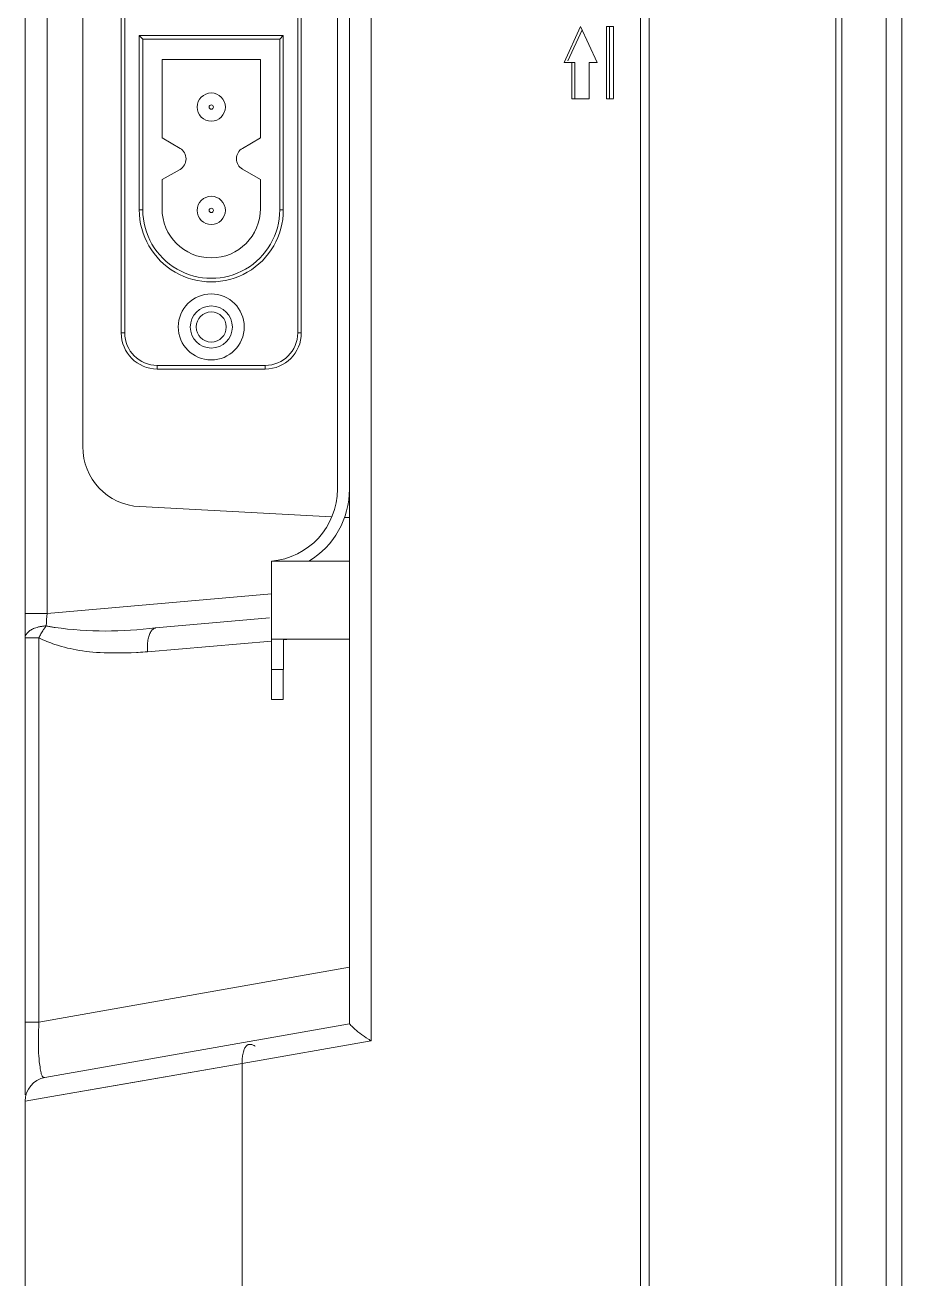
# Model space of a CAD drawing. Extents: x -382 to 1420, y -377 to 265.
# Drawn here: x 398.471 to 401.344, y 139.61 to 143.718 of the extents above; entities that cross this region are included whole.
import ezdxf

# ---------------------------------------------------------------- set-up
doc = ezdxf.new("R2010")
doc.units = 0
doc.header["$MEASUREMENT"] = 0
doc.layers.add('AV-Detl-Obje', color=84, linetype='CONTINUOUS')

# ---------------------------------------------------------------- blocks, each defined once
blk = doc.blocks.new('A$C90a6f177')
at = {"layer": 'AV-Detl-Obje', "lineweight": 0}
for points in [[(0.0001, 0.3361), (0.0001, 33.0358), (0.0519, 33.0876)], [(0.0519, 33.0876), (0.0519, 0.2844), (0.0001, 0.3361)], [(0.197, 33.1003), (0.197, 0.2717), (0.0519, 0.2844)], [(0.2166, 33.0806), (0.2166, 0.2913), (0.1969, 0.2913)], [(0.2166, 33.0885), (0.2166, 0.2835)], [(0.8571, 0.4212), (0.8571, 32.8761), (0.8577, 32.8849), (0.8579, 32.8928), (0.8576, 32.9014)], [(2.8739, 24.0037), (2.8739, 4.3949)], [(1.811, 4.628), (1.811, 23.6846), (1.8503, 23.6452)], [(0.9684, 7.8954), (0.9459, 7.8954)], [(0.9459, 7.8954), (0.9459, 7.6593)], [(0.9588, 7.6592), (0.9588, 7.8953)], [(0.9684, 7.6592), (0.9684, 7.8953)], [(1.0533, 7.8954), (0.9989, 7.7773)], [(1.1076, 7.7774), (1.0533, 7.8954)], [(1.0484, 7.8849), (1.0951, 7.7835)], [(2.0393, 7.8541), (2.0393, 7.2951)], [(2.488, 7.8541), (2.4998, 7.8659), (2.4998, 7.2951)], [(0.9989, 7.7774), (1.0249, 7.7774)], [(1.025, 7.7774), (1.025, 7.6592)], [(1.0717, 7.7774), (1.1076, 7.7774)], [(1.0717, 7.6592), (1.0717, 7.7774)], [(1.0815, 7.6592), (1.0815, 7.7774)], [(2.4251, 7.7871), (2.1024, 7.7871)], [(2.4251, 7.5305), (2.4251, 7.7872)], [(0.9459, 7.6592), (0.9684, 7.6592)], [(1.025, 7.6592), (1.0815, 7.6592)], [(1.8282, 6.2874), (1.811, 6.2865)], [(2.0668, 6.1435), (1.811, 6.1435)], [(2.0668, 6.0368), (2.802, 5.9724), (2.8739, 5.9724)], [(2.4616, 5.913), (2.4608, 5.9142), (2.4597, 5.9159), (2.4584, 5.9174), (2.457, 5.9189), (2.4556, 5.9205), (2.454, 5.9216), (2.4534, 5.922), (2.452, 5.9231), (2.4504, 5.9239), (2.4488, 5.9245), (2.4473, 5.9249), (2.446, 5.9252)], [(1.811, 5.8878), (2.0668, 5.8878)], [(2.4723, 5.8468), (2.4724, 5.8475), (2.4729, 5.8541), (2.473, 5.8601), (2.473, 5.8658), (2.4729, 5.8711), (2.4724, 5.876), (2.472, 5.8807), (2.4713, 5.885), (2.4706, 5.8893), (2.4697, 5.8932), (2.4687, 5.8969), (2.4676, 5.9005), (2.4662, 5.9039), (2.4647, 5.9071), (2.4633, 5.9101), (2.4616, 5.913)], [(2.0275, 5.7893), (2.0668, 5.7893)], [(1.811, 4.8132), (2.8285, 4.6338), (2.8739, 4.6338)], [(2.1573, 4.5398), (2.1568, 4.5412), (2.1556, 4.5442), (2.1545, 4.547), (2.1532, 4.5494), (2.152, 4.5516), (2.1506, 4.5534), (2.1493, 4.5549), (2.1481, 4.5563), (2.1467, 4.5576), (2.1453, 4.5584), (2.1438, 4.5592), (2.1424, 4.5598), (2.1407, 4.5601), (2.1389, 4.5604), (2.137, 4.5605), (2.135, 4.5605), (2.1328, 4.5602), (2.1307, 4.5598), (2.1284, 4.5592), (2.1259, 4.5583), (2.1236, 4.5573), (2.1216, 4.5562), (2.1196, 4.5548)], [(2.1619, 4.4975), (2.162, 4.498), (2.1622, 4.5022), (2.1622, 4.5065), (2.1622, 4.5108), (2.1619, 4.5151), (2.1615, 4.5194), (2.161, 4.5236), (2.1602, 4.5279), (2.1594, 4.5321), (2.1585, 4.536), (2.1573, 4.5398)], [(2.8739, 0.3229), (2.8739, 4.3745)]]:
    blk.add_lwpolyline(points, dxfattribs=at)
for points in [[(0.8329, 0.3717, -0.043102), (0.8282, 0.4213), (0.8282, 32.8761), (0.8571, 32.8761), (1.7398, 31.2006), (1.811, 31.2006)], [(1.7685, 31.6808), (1.77, 31.6704), (1.7712, 31.6597), (1.7725, 31.6487), (1.7736, 31.6372), (1.7746, 31.6253), (1.7753, 31.6129), (1.7758, 31.5997), (1.7762, 31.5858), (1.7764, 31.5708), (1.7765, 31.5547), (1.7764, 31.5364), (1.7761, 31.515), (1.7758, 31.4999), (1.7753, 31.474), (1.775, 31.4643), (1.7743, 31.4425), (1.7734, 31.423, -0.020283), (1.7633, 31.2979, -0.020006), (1.7551, 31.2492, -0.043101), (1.7398, 31.2006), (1.7398, 4.572)], [(1.8504, 13.1115), (1.8504, 6.3798, 0.389027), (2.0668, 6.1436), (2.0668, 5.6908), (2.0275, 5.6908), (2.0273, 5.8857), (2.0037, 5.8878)], [(2.0664, 5.8822), (2.4723, 5.8468, 0.00356), (2.5032, 5.8449), (2.5085, 5.8446), (2.5267, 5.8439), (2.5435, 5.8434), (2.5592, 5.843), (2.5741, 5.843), (2.5882, 5.843), (2.6018, 5.8432), (2.615, 5.8436), (2.6277, 5.8443), (2.6398, 5.845), (2.6516, 5.846), (2.6629, 5.8473), (2.6742, 5.8484), (2.6852, 5.8499), (2.6957, 5.8516), (2.706, 5.8534), (2.716, 5.8552), (2.7259, 5.8573), (2.7354, 5.8593), (2.7449, 5.8618), (2.7541, 5.8644, 0.004976), (2.7676, 5.8685, 0.014492), (2.7762, 5.8712, 0.025779), (2.8285, 5.8922), (2.8739, 5.8923), (2.8738, 5.8941), (2.8735, 5.8957), (2.8731, 5.8975), (2.8725, 5.8993), (2.8721, 5.9003), (2.8713, 5.902), (2.8704, 5.9035), (2.8696, 5.9052), (2.8685, 5.9066), (2.8674, 5.9079), (2.8668, 5.9084), (2.8651, 5.9105), (2.8629, 5.9125), (2.8608, 5.9143), (2.8583, 5.9162), (2.8555, 5.918), (2.8527, 5.9197), (2.8494, 5.9212), (2.8461, 5.9229), (2.8425, 5.9243), (2.8384, 5.9257), (2.8343, 5.9269), (2.8301, 5.9282), (2.829, 5.9285), (2.8265, 5.929), (2.8242, 5.9295), (2.8217, 5.9299), (2.8192, 5.9303), (2.8168, 5.9307), (2.8167, 5.9307), (2.8142, 5.9311), (2.8118, 5.9314), (2.8093, 5.9317), (2.8069, 5.932), (2.8045, 5.9321, 0.01336), (2.802, 5.9724), (2.802, 8.9522)], [(1.8504, 8.6361), (2.4983, 8.6022, -0.398795), (2.685, 8.4057), (2.685, 6.5191, -0.399059), (2.4983, 6.3225), (1.8701, 6.2896)], [(1.9803, 6.8916), (1.9803, 8.0331), (1.9685, 8.0332), (1.9685, 6.8916), (1.9803, 6.8916, 0.414164), (2.0866, 6.7852)], [(2.559, 6.8916), (2.559, 8.0331), (2.5472, 8.0332), (2.5472, 6.8916), (2.559, 6.8916, -0.413699), (2.4408, 6.7735)], [(2.0275, 7.8659), (2.0275, 7.2951), (2.0393, 7.2951, 1.00027), (2.4881, 7.2952)], [(2.4998, 7.8659), (2.0275, 7.8659), (2.0393, 7.8541), (2.488, 7.8541), (2.488, 7.2951), (2.4998, 7.2951, -1.000111), (2.0275, 7.2951)], [(2.1023, 7.7871), (2.1023, 7.5305), (2.1613, 7.4964, -0.578329), (2.1613, 7.4283), (2.1023, 7.3943), (2.1023, 7.299, 0.999995), (2.4251, 7.299), (2.4251, 7.3942), (2.3661, 7.4277, -0.57466), (2.366, 7.4965), (2.4251, 7.5305)], [(2.0866, 6.7735), (2.0866, 6.7853), (2.4408, 6.7853), (2.4408, 6.7735), (2.0866, 6.7735, -0.413947), (1.9685, 6.8916)], [(2.8142, 5.9183), (2.8132, 5.9197), (2.8124, 5.9211), (2.8114, 5.9227), (2.8104, 5.9239), (2.8094, 5.9253), (2.8093, 5.9256), (2.8083, 5.927), (2.8074, 5.9283), (2.8064, 5.9296), (2.8054, 5.931), (2.8044, 5.9321), (2.8017, 5.9314), (2.7989, 5.9308), (2.796, 5.9302), (2.7932, 5.9296), (2.7903, 5.929), (2.7901, 5.929), (2.7874, 5.9285), (2.7843, 5.9279), (2.7815, 5.9275), (2.7786, 5.927), (2.7757, 5.9265, -0.065344), (2.446, 5.9252), (2.073, 5.9577)], [(2.8218, 5.9056, -0.0125), (2.8285, 5.8922), (2.8285, 4.6338), (2.8285, 4.6323), (2.8292, 4.6194), (2.8297, 4.6066), (2.8301, 4.5937), (2.8303, 4.5807), (2.8304, 4.5678), (2.8303, 4.5555), (2.8298, 4.5435), (2.8294, 4.5319), (2.8289, 4.523), (2.8282, 4.5135), (2.8275, 4.5048), (2.8272, 4.5034), (2.8267, 4.498), (2.8258, 4.4927), (2.825, 4.4872), (2.8242, 4.4809), (2.8233, 4.4761), (2.8225, 4.4715), (2.8217, 4.4676), (2.8208, 4.4645), (2.82, 4.4618), (2.8192, 4.4597), (2.8183, 4.4577), (2.8174, 4.4562), (2.8164, 4.4551), (2.8154, 4.454), (2.8144, 4.4531), (2.8133, 4.4526), (2.8125, 4.4522), (2.8113, 4.4519), (2.8107, 4.4519), (2.8101, 4.4519), (2.8088, 4.452)], [(2.1619, 0.3229), (2.1619, 4.4975), (1.7398, 4.5719, 0.008485), (1.7487, 4.5775), (1.7555, 4.5818), (1.762, 4.5864), (1.7644, 4.5881), (1.771, 4.5927), (1.7771, 4.5972), (1.7828, 4.602), (1.7882, 4.6064), (1.7932, 4.6107), (1.798, 4.6152), (1.8024, 4.6196), (1.8069, 4.624), (1.807, 4.6243), (1.811, 4.628), (2.8088, 4.4521, -0.36414), (2.8739, 4.3745), (2.7929, 4.3887)]]:
    blk.add_lwpolyline(points, format="xyb", dxfattribs=at)
blk.add_lwpolyline([(2.1619, 4.4975), (2.7929, 4.3886), (2.5525, 4.4301)], close=True, dxfattribs=at)
for centre, radius in [((2.2638, 7.6318), 0.0463), ((2.2638, 7.2933), 0.0463), ((2.2638, 6.9113), 0.1081), ((2.2636, 6.9111), 0.069), ((2.2637, 6.9112), 0.0493)]:
    blk.add_circle(centre, radius, dxfattribs=at)
for centre, radius, start, end in [((2.2637, 7.6318), 0.00702, 359.5193, 90.4807), ((2.2637, 7.2931), 0.00711, 270.2323, 359.7677), ((2.4408, 6.8917), 0.1064, 270.0048, 359.9952), ((2.0874, 6.3797), 0.2764, 179.981, 238.693)]:
    blk.add_arc(centre, radius, start, end, dxfattribs=at)
for points in [[(2.2637, 7.6388), (2.2598, 7.6388), (2.2565, 7.6356), (2.2565, 7.6317)], [(2.2565, 7.6317), (2.2565, 7.6278), (2.2598, 7.6245), (2.2637, 7.6245)], [(2.2637, 7.6245), (2.2677, 7.6245), (2.2708, 7.6278), (2.2708, 7.6317)], [(2.2637, 7.3003), (2.2598, 7.3003), (2.2565, 7.2969), (2.2565, 7.2931)], [(2.2565, 7.2931), (2.2565, 7.2893), (2.2598, 7.286), (2.2637, 7.286)], [(2.2708, 7.2931), (2.2708, 7.2969), (2.2677, 7.3003), (2.2637, 7.3003)], [(2.8218, 5.9055), (2.8193, 5.9098), (2.8169, 5.9141), (2.8142, 5.9184)]]:
    blk.add_open_spline(points, degree=3, dxfattribs=at)

msp = doc.modelspace()

# ---------------------------------------------------------------- block references
at = {"layer": 'AV-Detl-Obje', "lineweight": 0, "xscale": -1}
msp.add_blockref('A$C90a6f177', (401.34448, 135.81739), dxfattribs=at)

doc.saveas('drawing.dxf')
